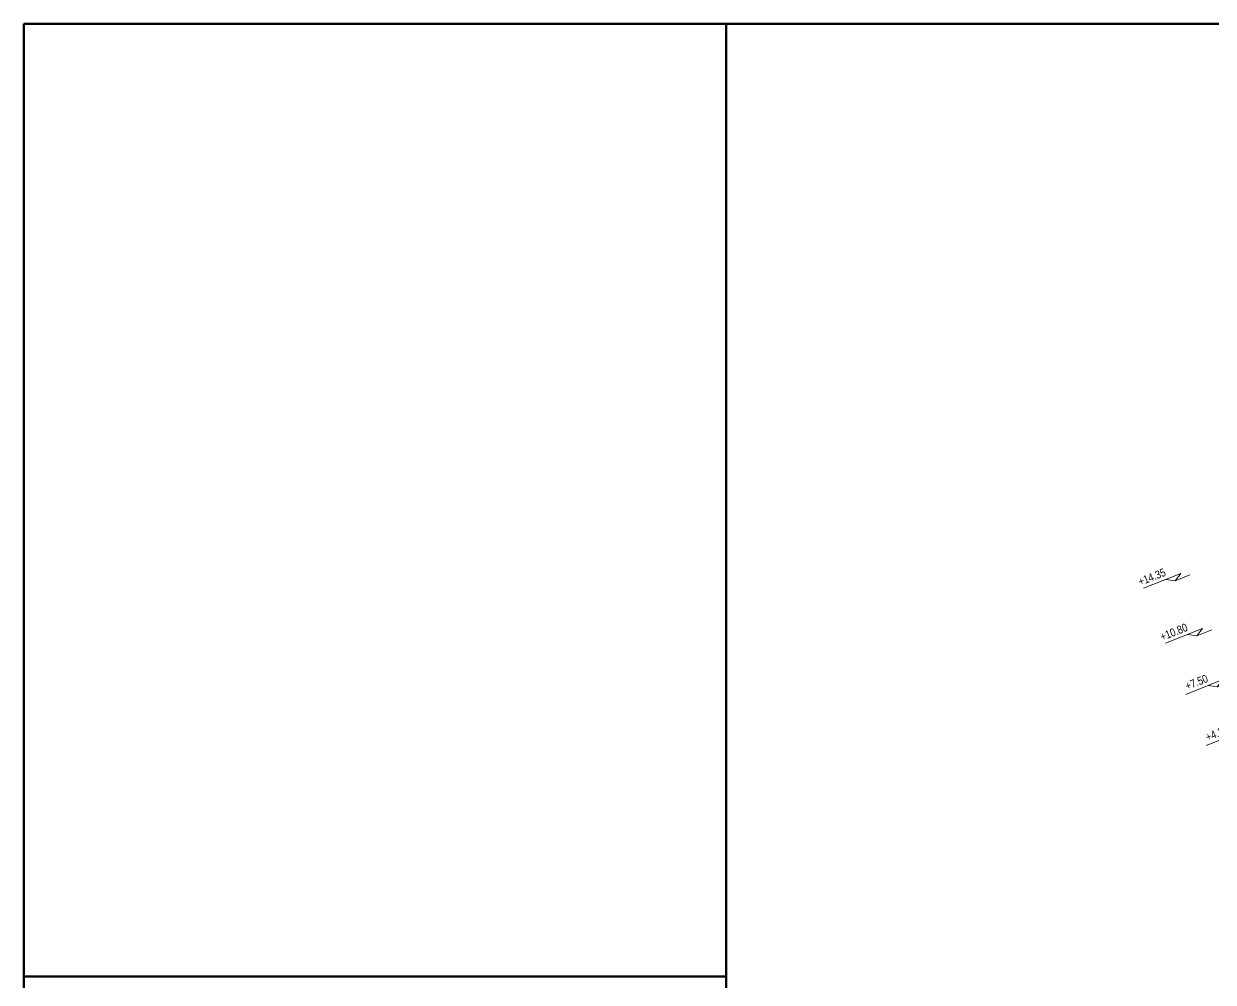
# Model space of a CAD drawing. Header units: millimetres. Extents: x 1852829 to 1882754, y -270850 to -231658.
# Drawn here: x 1861604 to 1863387, y -234106 to -232669 of the extents above; entities that cross this region are included whole.
import ezdxf

# ---------------------------------------------------------------- set-up
doc = ezdxf.new("R2010")
doc.units = ezdxf.units.MM
for name, color, linetype, lineweight in [('a_not_malzeme_text', 252, 'Continuous', 5), ('a_not_misc', 144, 'Continuous', 5), ('a_not_text', 7, 'Continuous', 13), ('a_çerçeve_line', 7, 'Continuous', 50)]:
    doc.layers.add(name, color=color, linetype=linetype, lineweight=lineweight)
doc.styles.get("Standard").update_dxf_attribs({"font": 'ARIALN.TTF'})

# ---------------------------------------------------------------- blocks, each defined once
blk = doc.blocks.new('sembol_kot kesit')
at = {"layer": 'a_not_misc'}
for p, q in [((40, 24), (-160, 24)), ((-40, 24), (0, 0)), ((40, 24), (0, 0)), ((0, 0), (80, 0))]:
    blk.add_line(p, q, dxfattribs=at)
blk = doc.blocks.new('kesti_vaziyet')
at = {"layer": 'a_not_misc', "xscale": 0.3000000000465661, "yscale": 0.3000000000465661, "zscale": 0.3000000000465661}
for p in [(26.2, 358.7), (26.2, 270), (26.2, 187.5), (26.2, 105)]:
    blk.add_blockref('sembol_kot kesit', p, dxfattribs=at)
at = {"layer": 'a_not_text'}
for s, p in [('+14.35', (-25, 371)), ('+10.80', (-25, 282.2)), ('+7.50', (-17.4, 199.7)), ('+4.20', (-17.4, 117.2))]:
    blk.add_text(s, height=12, dxfattribs=at).set_placement(p)

msp = doc.modelspace()

# ---------------------------------------------------------------- linework, layer by layer
at = {"layer": 'a_çerçeve_line'}
for p in [(1861603.7, -235669.4), (1866703.1, -232669.4)]:
    msp.add_line(p, (1861603.7, -232669.4), dxfattribs=at)
msp.add_lwpolyline([(1862656.8, -232669.4), (1862656.8, -235669.4)], dxfattribs=at)
at = {"layer": 'a_çerçeve_line', "flags": 128}
msp.add_lwpolyline([(1862656.8, -234097.9), (1861603.7, -234097.9)], dxfattribs=at)

# ---------------------------------------------------------------- block references
at = {"layer": 'a_not_malzeme_text', "rotation": 21.69869791178304}
msp.add_blockref('kesti_vaziyet', (1863437.8, -233847.6), dxfattribs=at)

doc.saveas('drawing.dxf')
